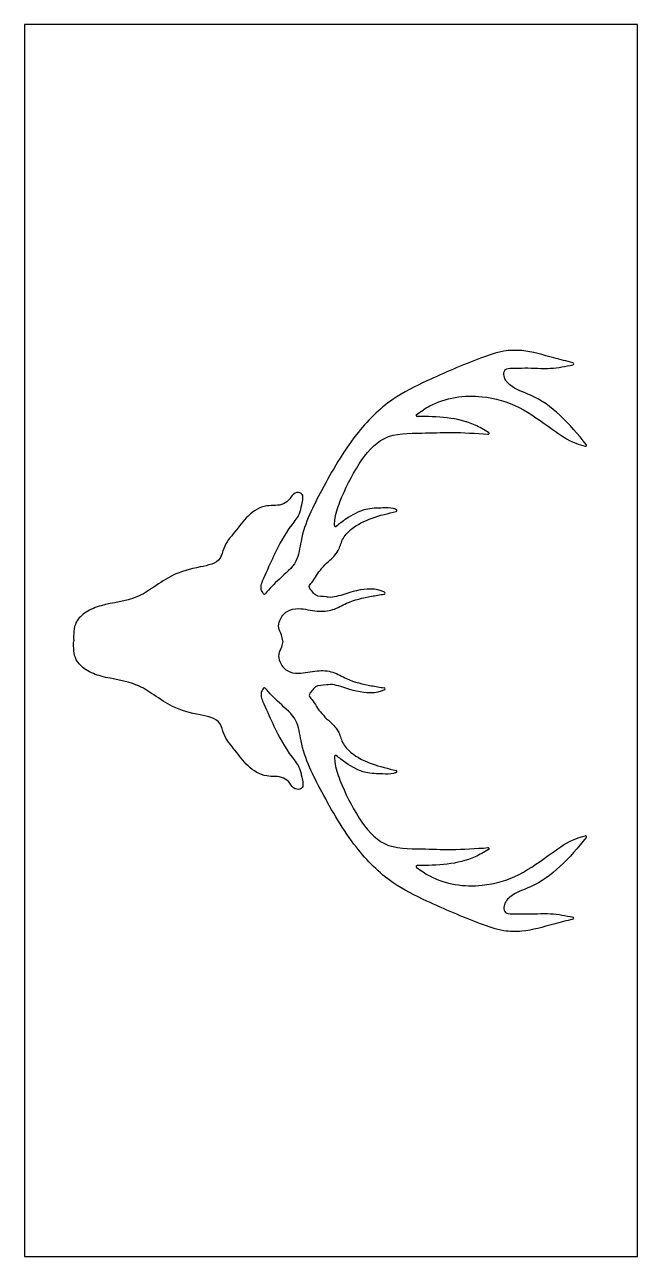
# Model space of a CAD drawing. Header units: millimetres. Extents: x 1001 to 1298, y 219 to 816.
import ezdxf

# ---------------------------------------------------------------- set-up
doc = ezdxf.new("R2010")
doc.units = ezdxf.units.MM
doc.layers.add('Fliesen', color=160, linetype='Continuous')
doc.layers.add('Schnitt', color=10, linetype='Continuous')

msp = doc.modelspace()

# ---------------------------------------------------------------- linework, layer by layer
at = {"layer": 'Fliesen'}
msp.add_lwpolyline([(1000.83, 816.5), (1000.83, 219.5), (1297.83, 219.5), (1297.83, 816.5)], close=True, dxfattribs=at)
at = {"layer": 'Schnitt'}
for centre, start, end in [((1266.46, 652.12), 282.19653, 76.08979), ((1191.08, 627.14), 125.53523, 269.30777), ((1225.46, 618.44), 265.62926, 58.82985), ((1272.7, 612.64), 254.75198, 39.17672), ((1180.8, 581.02), 283.13042, 69.11018), ((1151.52, 573.69), 177.70514, 308.29958), ((1116.98, 540.95), 213.11443, 317.66169), ((1175.05, 541), 279.3773, 65.66372), ((1116.98, 494.59), 42.33831, 146.88557), ((1175.05, 494.54), 294.33628, 80.6227), ((1151.52, 461.85), 51.70042, 182.29486), ((1180.8, 454.52), 290.88982, 76.86958), ((1272.7, 422.9), 320.82328, 105.24802), ((1225.46, 417.09), 301.17015, 94.37074), ((1191.08, 408.4), 90.69223, 234.46477), ((1266.46, 383.42), 283.91021, 77.80347)]:
    msp.add_arc(centre, 0.5, start, end, dxfattribs=at)
for points, knots in [([(1266.58, 652.61), (1263.52, 653.36), (1255.28, 655.44), (1244.32, 658.85), (1231.99, 658.6), (1216.61, 652.99), (1198.69, 645.37), (1177.07, 634.8), (1159.15, 616.59), (1145.49, 592.45), (1135.04, 572.08), (1133.4, 555.21), (1124.44, 548.34), (1119.57, 543.05), (1117.35, 540.61)], [2.147552, 2.147552, 2.147552, 2.147552, 11.623259, 27.651493, 36.288467, 48.045821, 76.342035, 95.017163, 119.713358, 151.426795, 178.06564, 188.14707, 199.926647, 209.902396, 209.902396, 209.902396, 209.902396]), ([(1273.09, 612.95), (1269.06, 617.89), (1261.3, 627.23), (1248.26, 636.85), (1237.07, 639.98), (1232.61, 645.61), (1233.61, 650.04), (1238.3, 649.89), (1245.15, 650.32), (1255.34, 649.38), (1263.01, 650.86), (1266.57, 651.63)], [1.544254, 1.544254, 1.544254, 1.544254, 20.654204, 37.940847, 49.133512, 54.9385, 57.433001, 60.62306, 66.880342, 79.393089, 90.311261, 90.311261, 90.311261, 90.311261]), ([(1190.79, 627.54), (1192.86, 629.02), (1202.05, 635.34), (1220.48, 638.04), (1241.2, 631.81), (1254.83, 621.5), (1265.2, 614.29), (1271, 612.58), (1272.57, 612.15)], [1.520072, 1.520072, 1.520072, 1.520072, 9.128809, 34.925216, 53.574288, 72.783313, 86.025466, 90.896709, 90.896709, 90.896709, 90.896709]), ([(1225.72, 618.87), (1223.59, 620.16), (1213.19, 626.15), (1200.89, 626.52), (1191.07, 626.64)], [2.067398, 2.067398, 2.067398, 2.067398, 9.4938, 37.977627, 37.977627, 37.977627, 37.977627]), ([(1151.02, 573.71), (1151.05, 574.58), (1151.28, 578.51), (1154.85, 588.95), (1161.66, 602.76), (1174.32, 618.7), (1192.22, 618.32), (1208.75, 619.15), (1219.46, 618.4), (1225.43, 617.94)], [1.08157, 1.08157, 1.08157, 1.08157, 3.68736, 12.890272, 33.624584, 50.933911, 69.239375, 83.50434, 101.351806, 101.351806, 101.351806, 101.351806]), ([(1116.56, 540.68), (1116.12, 541.36), (1114.76, 543.7), (1117.78, 550.48), (1122.24, 560.66), (1127.91, 571.22), (1134.2, 578.81), (1135.15, 583.81), (1136.62, 589.59), (1131.22, 589.96), (1129.48, 586.51), (1125.31, 582.86), (1117.2, 584.27), (1108.67, 578.78), (1103, 570.66), (1097.33, 564.48), (1095.82, 555.49), (1084.22, 553.46), (1073.35, 550.67), (1063.77, 544.1), (1053.1, 536.99), (1040.89, 536.31), (1030.75, 532.37), (1024.45, 526.59), (1024.55, 520.98), (1024.6, 517.77)], [0.618191, 0.618191, 0.618191, 0.618191, 2.967697, 8.617062, 20.438743, 37.829922, 44.426443, 48.70901, 54.223751, 57.237102, 61.043865, 64.95383, 73.148155, 83.395194, 93.387773, 103.039581, 108.109493, 118.642421, 132.653433, 143.433941, 152.856286, 170.761443, 178.664778, 185.480186, 194.642914, 194.642914, 194.642914, 194.642914]), ([(1175.26, 541.45), (1174.75, 541.68), (1170.03, 543.66), (1161.46, 542.56), (1153.53, 539.51), (1149.04, 538.69), (1145.69, 539.44), (1142.16, 539), (1140.16, 541.96), (1138.05, 544.19), (1140.67, 546.57), (1142.84, 550.89), (1147.49, 555.92), (1153.15, 560.81), (1154.56, 567.33), (1160.05, 573.38), (1169.3, 577.73), (1176.97, 579.61), (1180.91, 580.53)], [1.60153, 1.60153, 1.60153, 1.60153, 3.270034, 16.992147, 25.318468, 29.361324, 30.194822, 35.649285, 38.288134, 40.860039, 43.11486, 47.148544, 56.052016, 63.179664, 68.939878, 75.303087, 86.890922, 99.028548, 99.028548, 99.028548, 99.028548]), ([(1180.98, 581.49), (1180.52, 581.66), (1178.44, 582.36), (1173.36, 582.19), (1165.24, 582.08), (1157.71, 577.88), (1153.36, 574.5), (1151.83, 573.29)], [1.560871, 1.560871, 1.560871, 1.560871, 3.040003, 8.153055, 16.51874, 27.195874, 33.078318, 33.078318, 33.078318, 33.078318]), ([(1125.99, 517.77), (1125.83, 518.77), (1125.48, 520.99), (1123.5, 524.05), (1124.52, 528.5), (1127.69, 532.77), (1134.89, 533.97), (1142.04, 531.79), (1150.35, 532.34), (1158.25, 537.27), (1166.89, 539.12), (1173.07, 540.16), (1175.14, 540.5)], [0, 0, 0, 0, 3.021783, 6.74555, 10.308912, 15.941813, 21.678905, 30.758518, 38.372332, 45.686178, 58.244296, 64.524877, 64.524877, 64.524877, 64.524877]), ([(1116.56, 494.86), (1116.12, 494.18), (1114.76, 491.83), (1117.78, 485.06), (1122.24, 474.88), (1127.91, 464.32), (1134.2, 456.73), (1135.15, 451.72), (1136.62, 445.94), (1131.22, 445.57), (1129.48, 449.03), (1125.31, 452.68), (1117.2, 451.26), (1108.67, 456.75), (1103, 464.88), (1097.33, 471.05), (1095.82, 480.05), (1084.22, 482.08), (1073.35, 484.87), (1063.77, 491.43), (1053.1, 498.55), (1040.89, 499.23), (1030.75, 503.16), (1024.45, 508.94), (1024.55, 514.55), (1024.6, 517.77)], [0.618191, 0.618191, 0.618191, 0.618191, 2.967697, 8.617062, 20.438743, 37.829922, 44.426443, 48.70901, 54.223751, 57.237102, 61.043865, 64.95383, 73.148155, 83.395194, 93.387773, 103.039581, 108.109493, 118.642421, 132.653433, 143.433941, 152.856286, 170.761443, 178.664778, 185.480186, 194.642914, 194.642914, 194.642914, 194.642914]), ([(1125.99, 517.77), (1125.83, 516.77), (1125.48, 514.54), (1123.5, 511.49), (1124.52, 507.03), (1127.69, 502.76), (1134.89, 501.57), (1142.04, 503.74), (1150.35, 503.2), (1158.25, 498.27), (1166.89, 496.41), (1173.07, 495.37), (1175.14, 495.03)], [0, 0, 0, 0, 3.021783, 6.74555, 10.308912, 15.941813, 21.678905, 30.758518, 38.372332, 45.686178, 58.244296, 64.524877, 64.524877, 64.524877, 64.524877]), ([(1175.26, 494.08), (1174.75, 493.85), (1170.03, 491.88), (1161.46, 492.98), (1153.53, 496.02), (1149.04, 496.84), (1145.69, 496.09), (1142.16, 496.53), (1140.16, 493.58), (1138.05, 491.35), (1140.67, 488.96), (1142.84, 484.65), (1147.49, 479.62), (1153.15, 474.73), (1154.56, 468.2), (1160.05, 462.16), (1169.3, 457.81), (1176.97, 455.92), (1180.91, 455)], [1.60153, 1.60153, 1.60153, 1.60153, 3.270034, 16.992147, 25.318468, 29.361324, 30.194822, 35.649285, 38.288134, 40.860039, 43.11486, 47.148544, 56.052016, 63.179664, 68.939878, 75.303087, 86.890922, 99.028548, 99.028548, 99.028548, 99.028548]), ([(1266.58, 382.93), (1263.52, 382.17), (1255.28, 380.1), (1244.32, 376.69), (1231.99, 376.93), (1216.61, 382.55), (1198.69, 390.16), (1177.07, 400.73), (1159.15, 418.94), (1145.49, 443.09), (1135.04, 463.46), (1133.4, 480.33), (1124.44, 487.19), (1119.57, 492.49), (1117.35, 494.92)], [2.147552, 2.147552, 2.147552, 2.147552, 11.623259, 27.651493, 36.288467, 48.045821, 76.342035, 95.017163, 119.713358, 151.426795, 178.06564, 188.14707, 199.926647, 209.902396, 209.902396, 209.902396, 209.902396]), ([(1151.02, 461.83), (1151.05, 460.96), (1151.28, 457.03), (1154.85, 446.59), (1161.66, 432.77), (1174.32, 416.83), (1192.22, 417.22), (1208.75, 416.39), (1219.46, 417.14), (1225.43, 417.59)], [1.08157, 1.08157, 1.08157, 1.08157, 3.68736, 12.890272, 33.624584, 50.933911, 69.239375, 83.50434, 101.351806, 101.351806, 101.351806, 101.351806]), ([(1180.98, 454.05), (1180.52, 453.87), (1178.44, 453.18), (1173.36, 453.35), (1165.24, 453.46), (1157.71, 457.66), (1153.36, 461.03), (1151.83, 462.24)], [1.560871, 1.560871, 1.560871, 1.560871, 3.040003, 8.153055, 16.51874, 27.195874, 33.078318, 33.078318, 33.078318, 33.078318]), ([(1190.79, 407.99), (1192.86, 406.51), (1202.05, 400.2), (1220.48, 397.49), (1241.2, 403.72), (1254.83, 414.04), (1265.2, 421.24), (1271, 422.95), (1272.57, 423.38)], [1.520072, 1.520072, 1.520072, 1.520072, 9.128809, 34.925216, 53.574288, 72.783313, 86.025466, 90.896709, 90.896709, 90.896709, 90.896709]), ([(1273.09, 422.58), (1269.06, 417.64), (1261.3, 408.3), (1248.26, 398.69), (1237.07, 395.55), (1232.61, 389.93), (1233.61, 385.49), (1238.3, 385.65), (1245.15, 385.22), (1255.34, 386.16), (1263.01, 384.67), (1266.57, 383.9)], [1.544254, 1.544254, 1.544254, 1.544254, 20.654204, 37.940847, 49.133512, 54.9385, 57.433001, 60.62306, 66.880342, 79.393089, 90.311261, 90.311261, 90.311261, 90.311261]), ([(1225.72, 416.67), (1223.59, 415.38), (1213.19, 409.39), (1200.89, 409.02), (1191.07, 408.9)], [2.067398, 2.067398, 2.067398, 2.067398, 9.4938, 37.977627, 37.977627, 37.977627, 37.977627])]:
    msp.add_open_spline(points, degree=3, knots=knots, dxfattribs=at)

doc.saveas('drawing.dxf')
